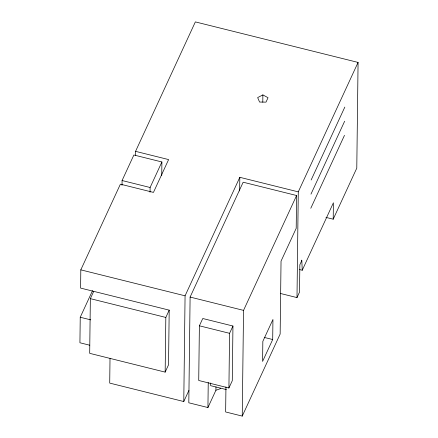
<?xml version="1.0" encoding="UTF-8"?>
<svg xmlns="http://www.w3.org/2000/svg" width="438" height="438" viewBox="0 0 438 438"><rect width="100%" height="100%" fill="white"/><g stroke="black" fill="none" stroke-linecap="round" stroke-linejoin="round"><path stroke-width="0.66" d="M92.538 290.608L80.236 317.249L79.924 342.768L89.774 345.221M325.96 217.39L333.203 219.192L356.784 168.143L358.076 62.42L195.353 21.9L135.556 151.345L168.614 159.58L153.453 192.397L120.395 184.168L80.811 269.857L80.592 288.084L169.199 310.148L168.531 364.832L165.159 372.125L89.686 353.335L90.354 298.65L93.721 291.352M110.015 358.399L109.714 383.097L183.779 401.542L188.92 390.406M122.021 185.296L122.082 180.522L133.875 154.992L161.901 161.972L161.731 175.539M135.506 155.452L135.556 151.345M150.048 192.244L150.108 187.497L161.901 161.972M165.159 372.125L165.827 317.44L169.199 310.148M183.779 401.542L185.071 295.82L239.81 177.308L298.278 191.866L296.991 297.594L280.566 293.504M225.948 386.902L225.641 411.966L242.247 416.1L280.145 334.057L281.037 261.141L296.197 228.324L296.597 195.512L243.161 182.208L190.103 297.068L188.811 402.796L207.93 407.554L215.912 390.269L215.956 386.853M199.389 325.801L198.721 380.485L228.915 388.002L232.282 380.71L232.95 326.025L202.761 318.508L199.389 325.801L229.583 333.318L228.915 388.002M207.93 407.554L208.236 382.5M210.689 382.993L210.656 385.681L226.402 389.601M239.646 190.952L239.81 177.308M242.247 416.1L243.539 310.378L296.597 195.512M262.789 102.196L262.877 94.909L268.04 97.712L265.997 102.125L259.581 102.049L257.648 97.586L262.877 94.909M272.699 339.527L272.945 319.477L262.838 341.355L262.592 361.405L272.699 339.527L264.256 337.424M333.203 219.192L333.406 202.789L302.242 270.246L299.619 269.594M229.583 333.318L232.95 326.025M298.278 191.866L358.076 62.42M311.133 180.013L344.821 107.086M310.964 194.144L344.651 121.211M310.788 208.269L344.476 135.337M301.36 260.128L301.815 260.528L299.849 264.782L299.515 292.124L296.991 297.594M215.912 390.269L220.736 388.55M122.082 180.522L150.108 187.497M80.811 269.857L185.071 295.82M190.103 297.068L243.539 310.378M90.354 298.65L165.827 317.44M80.236 317.249L90.743 319.866M301.815 260.528L302.242 270.246"/></g></svg>
